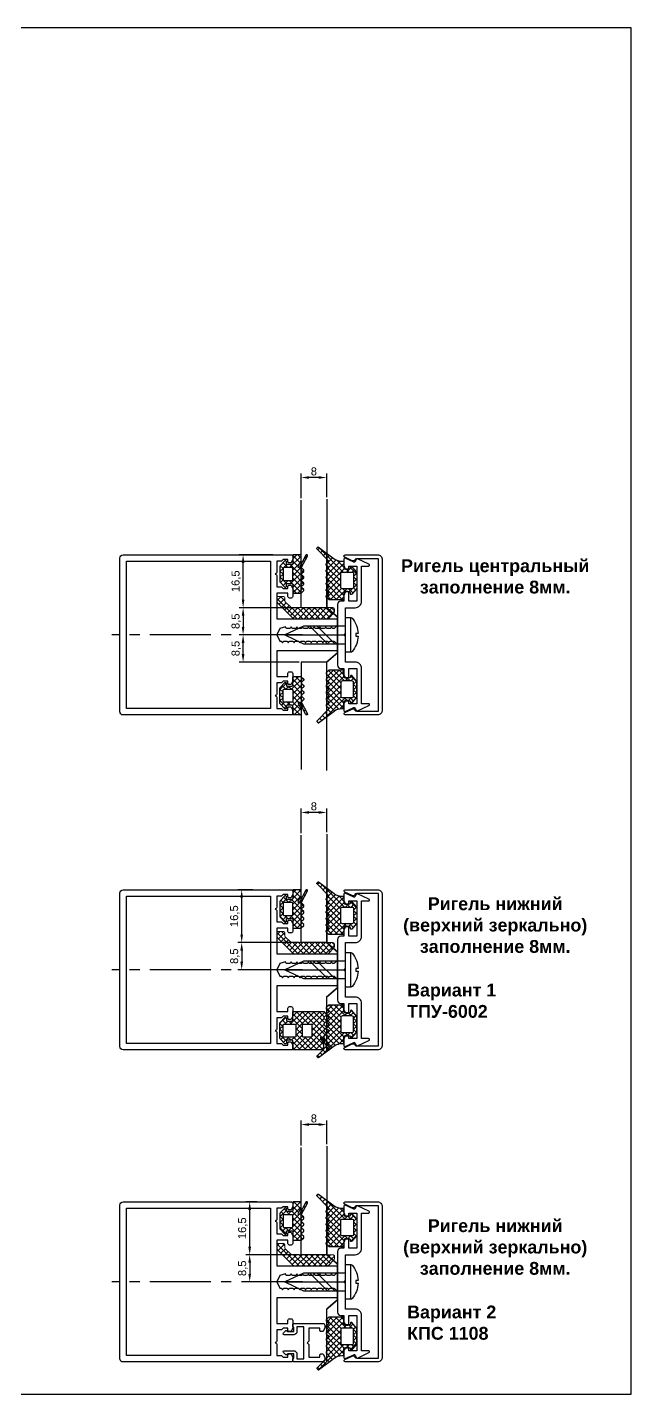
# Model space of a CAD drawing. Header units: millimetres. Extents: x 1744 to 18744, y -2272 to 2782.
# Drawn here: x 5571.8 to 5760.4, y 2066.4 to 2493.5 of the extents above; entities that cross this region are included whole.
import ezdxf

# ---------------------------------------------------------------- set-up
doc = ezdxf.new("R2010")
doc.units = ezdxf.units.MM
doc.linetypes.add('CENTER2', pattern=[28.575, 19.05, -3.175, 3.175, -3.175])
doc.linetypes.add('штриховая', pattern=[19.05, 12.7, -6.35])
doc.layers.add('Steklo 8mm', color=252, linetype='Continuous')
for name, color, linetype, lineweight in [('Текстовый', 7, 'Continuous', 9), ('Уплотнители', 1, 'Continuous', 20), ('Штриховка', 1, 'Continuous', 5)]:
    doc.layers.add(name, color=color, linetype=linetype, lineweight=lineweight)
doc.styles.get("Standard").update_dxf_attribs({"font": 'arial.ttf'})
doc.styles.add('Каталожный', font='isocpeur.ttf', dxfattribs={"height": 2.5})
doc.dimstyles.new('ISO-25', dxfattribs={"dimtxt": 2.5, "dimasz": 2.5, "dimexe": 1.25, "dimexo": 0.625, "dimtad": 1, "dimtxsty": 'Standard', "dimcen": 2.5, "dimadec": 0, "dimazin": 0, "dimtfac": 1, "dimtmove": 0, "dimatfit": 3, "dimfxl": 1, "dimarcsym": 0})

# ---------------------------------------------------------------- blocks, each defined once
blk = doc.blocks.new('КП45369')
at = {"color": 217, "true_color": 0x93278f}
blk.add_lwpolyline([(5, 19), (5, 0.5, -0.414214), (4.5, 0), (3.12, 0, -0.198912), (2.91, 0.09), (2.09, 0.91, -0.198912), (2, 1.12), (2, 1.46, -0.284079), (2.17, 1.73), (2.5, 1.9), (2.17, 2.07, -0.284079), (2, 2.34), (2, 3.26, -0.284079), (2.17, 3.53), (2.5, 3.7), (2.17, 3.87, -0.284079), (2, 4.14), (2, 5.06, -0.284079), (2.17, 5.33), (2.5, 5.5), (2.17, 5.67, -0.284079), (2, 5.94), (2, 6.86, -0.284079), (2.17, 7.13), (2.5, 7.3), (2.17, 7.47, -0.284079), (2, 7.74), (2, 8.66, -0.284079), (2.17, 8.93), (2.5, 9.1), (2.17, 9.27, -0.284079), (2, 9.54), (2, 10.46, -0.284079), (2.17, 10.73), (2.5, 10.9), (2.17, 11.07, -0.284079), (2, 11.34), (2, 12.26, -0.284079), (2.17, 12.53), (2.5, 12.7), (2.17, 12.87, -0.284079), (2, 13.14), (2, 14.06, -0.284079), (2.17, 14.33), (2.5, 14.5), (2.17, 14.67, -0.284079), (2, 14.94), (2, 15.86, -0.284079), (2.17, 16.13), (2.5, 16.3), (2, 18), (0, 19), (-2, 18), (-2, 17.64, -0.284079), (-2.17, 17.37), (-2.5, 17.2), (-2.17, 17.03, -0.284079), (-2, 16.76), (-2, 15.84, -0.284079), (-2.17, 15.57), (-2.5, 15.4), (-2.17, 15.23, -0.284079), (-2, 14.96), (-2, 14.04, -0.284079), (-2.17, 13.77), (-2.5, 13.6), (-2.17, 13.43, -0.284079), (-2, 13.16), (-2, 12.24, -0.284079), (-2.17, 11.97), (-2.5, 11.8), (-2.17, 11.63, -0.284079), (-2, 11.36), (-2, 10.44, -0.284079), (-2.17, 10.17), (-2.5, 10), (-2.17, 9.83, -0.284079), (-2, 9.56), (-2, 8.64, -0.284079), (-2.17, 8.37), (-2.5, 8.2), (-2.17, 8.03, -0.284079), (-2, 7.76), (-2, 6.84, -0.284079), (-2.17, 6.57), (-2.5, 6.4), (-2.17, 6.23, -0.284079), (-2, 5.96), (-2, 5.04, -0.284079), (-2.17, 4.77), (-2.5, 4.6), (-2.17, 4.43, -0.284079), (-2, 4.16), (-2, 3.24, -0.284079), (-2.17, 2.97), (-2.5, 2.8), (-2.17, 2.63, -0.284079), (-2, 2.36), (-2, 1.12, -0.198912), (-2.09, 0.91), (-2.91, 0.09, -0.198912), (-3.12, 0), (-4.5, 0, -0.414214), (-5, 0.5), (-5, 19), (-13, 19), (-13, 15.5), (-12, 15.5, -0.414214), (-11.5, 15), (-11.5, 14.5, -0.414214), (-12, 14), (-14.43, 14, -0.116434), (-14.56, 14.03), (-15.33, 14.42, -0.284079), (-15.5, 14.69), (-15.5, 15.2, -0.414214), (-15.2, 15.5), (-14.5, 15.5), (-14.5, 17), (-14.91, 17.41, -0.198912), (-15, 17.62), (-15, 19), (-18.56, 19, -0.284079), (-18.83, 19.17), (-19, 19.5), (-19.17, 19.17, -0.284079), (-19.44, 19), (-23, 19), (-23, 17.62, -0.198912), (-23.09, 17.41), (-23.5, 17), (-23.5, 15.5), (-22.8, 15.5, -0.414214), (-22.5, 15.2), (-22.5, 14.69, -0.284079), (-22.67, 14.42), (-23.44, 14.03, -0.116434), (-23.57, 14), (-24.5, 14, -0.414214), (-25, 14.5), (-25, 67, -0.414214), (-24, 68), (24, 68, -0.414214), (25, 67), (25, 14.5, -0.414214), (24.5, 14), (23.57, 14, -0.116434), (23.44, 14.03), (22.67, 14.42, -0.284079), (22.5, 14.69), (22.5, 15.2, -0.414214), (22.8, 15.5), (23.5, 15.5), (23.5, 17), (23.09, 17.41, -0.198912), (23, 17.62), (23, 19), (19.44, 19, -0.284079), (19.17, 19.17), (19, 19.5), (18.83, 19.17, -0.284079), (18.56, 19), (15, 19), (15, 17.62, -0.198912), (14.91, 17.41), (14.5, 17), (14.5, 15.5), (15.2, 15.5, -0.414214), (15.5, 15.2), (15.5, 14.69, -0.284079), (15.33, 14.42), (14.56, 14.03, -0.116434), (14.43, 14), (12, 14, -0.414214), (11.5, 14.5), (11.5, 15, -0.414214), (12, 15.5), (13, 15.5), (13, 19)], format="xyb", close=True, dxfattribs=at)
blk.add_lwpolyline([(-23, 21), (-23, 66), (23, 66), (23, 21)], close=True, dxfattribs=at)
blk = doc.blocks.new('*U227')
at = {"color": 0, "linetype": 'CENTER2', "transparency": 16777216}
blk.add_line((29.75, 0), (-29.75, 0), dxfattribs=at)
blk = doc.blocks.new('ТПУ-6001')
at = {"true_color": 0xafd9aa}
h = blk.add_hatch(dxfattribs=at)
h.set_pattern_fill('ANSI37', color=9, scale=10, angle=180, style=0)
h.set_pattern_definition([(225, (-3851.2058, 2316.4733), (0.88388348, -0.88388348), []), (315, (-3851.2058, 2316.4733), (0.88388348, 0.88388348), [])])
edge = h.paths.add_edge_path(flags=16)
edge.add_line((1.75, -1), (-1.75, -1))
edge.add_arc((-1.75, -1.25), 0.25, 90, 180)
edge.add_line((-2, -1.25), (-2, -3.75))
edge.add_arc((-1.75, -3.75), 0.25, 180, 270)
edge.add_line((-1.75, -4), (1.75, -4))
edge.add_arc((1.75, -3.75), 0.25, 270, 360)
edge.add_line((2, -3.75), (2, -1.25))
edge.add_arc((1.75, -1.25), 0.25, 0, 90)
edge = h.paths.add_edge_path()
edge.add_line((2.37, -5.66), (4.04, -6.57))
edge.add_arc((4.16, -6.35), 0.25, 241.5196, 270)
edge.add_line((4.16, -6.6), (5.75, -6.6))
edge.add_arc((5.75, -6.35), 0.25, 270, 360)
edge.add_line((6, -6.35), (6, -4.25))
edge.add_arc((5.75, -4.25), 0.25, 0, 90)
edge.add_line((5.75, -4), (3.25, -4))
edge.add_arc((3.25, -3.75), 0.25, 180, 270, ccw=False)
edge.add_line((3, -3.75), (3, -2.25))
edge.add_arc((3.25, -2.25), 0.25, 90, 180, ccw=False)
edge.add_line((3.25, -2), (3.9, -2))
edge.add_arc((3.9, -1.75), 0.25, 270, 405.0646)
edge.add_line((4.08, -1.57), (2.57, -0.07))
edge.add_arc((2.4, -0.25), 0.25, 45.0646, 90)
edge.add_line((2.4, 0), (-2.4, 0))
edge.add_arc((-2.4, -0.25), 0.25, 90, 134.9354)
edge.add_line((-2.57, -0.07), (-4.08, -1.57))
edge.add_arc((-3.9, -1.75), 0.25, 134.9354, 270)
edge.add_line((-3.9, -2), (-3.25, -2))
edge.add_arc((-3.25, -2.25), 0.25, 0, 90, ccw=False)
edge.add_line((-3, -2.25), (-3, -3.75))
edge.add_arc((-3.25, -3.75), 0.25, -90, 0, ccw=False)
edge.add_line((-3.25, -4), (-5.75, -4))
edge.add_arc((-5.75, -4.25), 0.25, 90, 180)
edge.add_line((-6, -4.25), (-6, -6.5))
edge.add_arc((-5.75, -6.5), 0.25, 180, 225)
edge.add_line((-5.93, -6.67), (-5.18, -7.42))
edge.add_arc((-5, -7.25), 0.25, 225, 315)
edge.add_line((-4.82, -7.42), (-4.18, -6.78))
edge.add_arc((-4, -6.95), 0.25, 45, 135, ccw=False)
edge.add_line((-3.82, -6.78), (-3.18, -7.42))
edge.add_arc((-3, -7.25), 0.25, 225, 315)
edge.add_line((-2.82, -7.42), (-2.18, -6.78))
edge.add_arc((-2, -6.95), 0.25, 45, 135, ccw=False)
edge.add_line((-1.82, -6.78), (-1.18, -7.42))
edge.add_arc((-1, -7.25), 0.25, 225, 315)
edge.add_line((-0.82, -7.42), (-0.18, -6.78))
edge.add_arc((0, -6.95), 0.25, 45, 135, ccw=False)
edge.add_line((0.18, -6.78), (0.82, -7.42))
edge.add_arc((1, -7.25), 0.25, 225, 315)
edge.add_line((1.18, -7.42), (1.87, -6.73))
edge.add_arc((2.04, -6.91), 0.25, 61.5196, 135, ccw=False)
edge.add_line((2.16, -6.69), (5.63, -8.57))
edge.add_arc((5.75, -8.35), 0.25, 241.5196, 421.5196)
edge.add_line((5.87, -8.13), (2.13, -6.1))
edge.add_arc((2.25, -5.88), 0.25, 61.5196, 241.5196, ccw=False)
at = {"color": 9, "true_color": 0xafd9aa}
for points in [[(2.37, -5.66), (4.04, -6.57, 0.124913), (4.16, -6.6), (5.75, -6.6, 0.414214), (6, -6.35), (6, -4.25, 0.414214), (5.75, -4), (3.25, -4, -0.414214), (3, -3.75), (3, -2.25, -0.414214), (3.25, -2), (3.9, -2, 0.668587), (4.08, -1.57), (2.57, -0.07, 0.198619), (2.4, 0), (-2.4, 0, 0.198619), (-2.57, -0.07), (-4.08, -1.57, 0.668587), (-3.9, -2), (-3.25, -2, -0.414214), (-3, -2.25), (-3, -3.75, -0.414214), (-3.25, -4), (-5.75, -4, 0.414214), (-6, -4.25), (-6, -6.5, 0.198912), (-5.93, -6.67), (-5.18, -7.42, 0.414214), (-4.82, -7.42), (-4.18, -6.78, -0.414214), (-3.82, -6.78), (-3.18, -7.42, 0.414214), (-2.82, -7.42), (-2.18, -6.78, -0.414214), (-1.82, -6.78), (-1.18, -7.42, 0.414214), (-0.82, -7.42), (-0.18, -6.78, -0.414214), (0.18, -6.78), (0.82, -7.42, 0.414214), (1.18, -7.42), (1.87, -6.73, -0.332076), (2.16, -6.69), (5.63, -8.57, 1), (5.87, -8.13), (2.13, -6.1, -1)], [(1.75, -1), (-1.75, -1, 0.414214), (-2, -1.25), (-2, -3.75, 0.414214), (-1.75, -4), (1.75, -4, 0.414214), (2, -3.75), (2, -1.25, 0.414214)]]:
    blk.add_lwpolyline(points, format="xyb", close=True, dxfattribs=at)
blk = doc.blocks.new('*D228')
at = {"color": 0, "lineweight": -2, "transparency": 16777216}
for p, q in [((5657.37, 2346.42), (5657.37, 2354.16)), ((5665.37, 2346.77), (5665.37, 2354.16)), ((5662.87, 2352.91), (5659.87, 2352.91))]:
    blk.add_line(p, q, dxfattribs=at)
at = {"color": 0, "transparency": 16777216}
for points in [[(5659.87, 2353.33), (5659.87, 2352.5), (5657.37, 2352.91)], [(5662.87, 2353.33), (5662.87, 2352.5), (5665.37, 2352.91)]]:
    blk.add_solid(points, dxfattribs=at)
at = {"layer": 'DEFPOINTS', "color": 0, "transparency": 16777216}
for p in [(5657.37, 2352.91), (5657.37, 2345.79), (5665.37, 2346.15)]:
    blk.add_point(p, dxfattribs=at)
at = {"color": 0, "transparency": 16777216, "insert": (5661.37, 2354.81), "char_height": 2.5, "attachment_point": 5}
blk.add_mtext('8', dxfattribs=at)
blk = doc.blocks.new('КПС 758')
blk.add_lwpolyline([(-23.77, 2.33, 0.414214), (-23.63, 1.93), (-22.87, 1.58, -0.414214), (-22.73, 1.18), (-23.97, -1.49, 0.548619), (-23.7, -1.92), (-21.57, -1.92, 0.116434), (-21.44, -1.89), (-20.67, -1.5, 0.284079), (-20.5, -1.23), (-20.5, -0.72, 0.414214), (-20.8, -0.42), (-21.5, -0.42), (-21.5, 2.08), (-10.5, 2.08), (-10.5, -0.42), (-13.2, -0.42, 0.414214), (-13.5, -0.72), (-13.5, -1.23, 0.284079), (-13.33, -1.5), (-12.56, -1.89, 0.116434), (-12.43, -1.92), (-10.5, -1.92), (-10.5, -2.92, 0.414214), (-9.5, -3.92), (9.5, -3.92, 0.414214), (10.5, -2.92), (10.5, -1.92), (12.43, -1.92, 0.116434), (12.56, -1.89), (13.33, -1.5, 0.284079), (13.5, -1.23), (13.5, -0.72, 0.414214), (13.2, -0.42), (10.5, -0.42), (10.5, 2.08), (21.5, 2.08), (21.5, -0.42), (20.8, -0.42, 0.414214), (20.5, -0.72), (20.5, -1.23, 0.284079), (20.67, -1.5), (21.44, -1.89, 0.116434), (21.57, -1.92), (23.7, -1.92, 0.548619), (23.97, -1.49), (22.73, 1.18, -0.414214), (22.87, 1.58), (23.63, 1.93, 0.414214), (23.77, 2.33), (22.1, 5.91, 0.291473), (21.83, 6.08), (21.8, 6.08, 0.414214), (21.5, 5.78), (21.5, 3.58), (10.5, 3.58, 0.414214), (8.5, 1.58), (8.5, -1.42), (0.62, -1.42, 0.198912), (0.41, -1.51), (0, -1.92), (-0.41, -1.51, 0.198912), (-0.62, -1.42), (-8.5, -1.42), (-8.5, 1.58, 0.414214), (-10.5, 3.58), (-21.5, 3.58), (-21.5, 5.78, 0.414214), (-21.8, 6.08), (-21.83, 6.08, 0.291473), (-22.1, 5.91)], format="xyb", close=True)
blk = doc.blocks.new('ВС 5.5х19 А2 DIN7981')
for p, q in [((0, 7.12), (0, -11.88)), ((-5.4, -13.56), (5.4, -13.56))]:
    blk.add_line(p, q)
for points in [[(2.75, -11.88), (2.75, 1.23), (0, 7.12), (-2.75, 1.23), (-2.75, -11.88)], [(-2.75, -8.55), (2.75, -3.05), (2.75, -0.75), (-2.75, -6.25)]]:
    blk.add_lwpolyline(points, close=True)
blk.add_lwpolyline([(-0.39, -15.82, -0.161849), (-5.22, -13.95, -0.223888), (-5.4, -13.56), (-5.4, -11.88), (5.4, -11.88), (5.4, -13.56, -0.223888), (5.22, -13.95, -0.161849), (0.39, -15.82), (0.39, -15.12), (-0.39, -15.12)], format="xyb", close=True)
blk = doc.blocks.new('ТПУ-007ММ')
at = {"true_color": 0xafd9aa}
h = blk.add_hatch(dxfattribs=at)
h.set_pattern_fill('ANSI37', color=9, scale=10, angle=180, style=0)
h.set_pattern_definition([(225, (-3851.0623, 2334.4012), (0.88388348, -0.88388348), []), (315, (-3851.0623, 2334.4012), (0.88388348, 0.88388348), [])])
edge = h.paths.add_edge_path(flags=16)
edge.add_line((2.1, -1), (-2.1, -1))
edge.add_arc((-2.1, -1.5), 0.5, 90, 180)
edge.add_line((-2.6, -1.5), (-2.6, -4.5))
edge.add_arc((-2.1, -4.5), 0.5, 180, 270)
edge.add_line((-2.1, -5), (2.1, -5))
edge.add_arc((2.1, -4.5), 0.5, 270, 360)
edge.add_line((2.6, -4.5), (2.6, -1.5))
edge.add_arc((2.1, -1.5), 0.5, 0, 90)
edge = h.paths.add_edge_path()
edge.add_arc((-3.85, -2.25), 0.25, 0, 90, ccw=False)
edge.add_line((-3.6, -2.25), (-3.6, -3.75))
edge.add_arc((-3.85, -3.75), 0.25, -90, 0, ccw=False)
edge.add_line((-3.85, -4), (-5.75, -4))
edge.add_arc((-5.75, -4.25), 0.25, 90, 180)
edge.add_line((-6, -4.25), (-6, -8.62))
edge.add_arc((-5.8, -8.62), 0.2, 180, 225)
edge.add_line((-5.94, -8.76), (-5.18, -9.53))
edge.add_arc((-5, -9.35), 0.25, 225, 315)
edge.add_line((-4.82, -9.53), (-4.18, -8.88))
edge.add_arc((-4, -9.06), 0.25, 45, 135, ccw=False)
edge.add_line((-3.82, -8.88), (-3.18, -9.53))
edge.add_arc((-3, -9.35), 0.25, 225, 315)
edge.add_line((-2.82, -9.53), (-2.18, -8.88))
edge.add_arc((-2, -9.06), 0.25, 45, 135, ccw=False)
edge.add_line((-1.82, -8.88), (-1.18, -9.53))
edge.add_arc((-1, -9.35), 0.25, 225, 315)
edge.add_line((-0.82, -9.53), (-0.18, -8.88))
edge.add_arc((0, -9.06), 0.25, 45, 135, ccw=False)
edge.add_line((0.18, -8.88), (0.82, -9.53))
edge.add_arc((1, -9.35), 0.25, 225, 315)
edge.add_line((1.18, -9.53), (1.82, -8.88))
edge.add_arc((2, -9.06), 0.25, 45, 135, ccw=False)
edge.add_line((2.18, -8.88), (2.82, -9.53))
edge.add_arc((3, -9.35), 0.25, 225, 315)
edge.add_line((3.18, -9.53), (3.82, -8.88))
edge.add_arc((4, -9.06), 0.25, 45, 135, ccw=False)
edge.add_line((4.18, -8.88), (4.82, -9.53))
edge.add_arc((5, -9.35), 0.25, 225, 315)
edge.add_line((5.18, -9.53), (5.82, -8.88))
edge.add_arc((6, -9.06), 0.25, 45, 135, ccw=False)
edge.add_line((6.18, -8.88), (9.82, -12.42))
edge.add_arc((10, -12.25), 0.25, 225, 315)
edge.add_line((10.18, -12.42), (10.39, -12.21))
edge.add_arc((10.21, -12.04), 0.25, 315, 380.2249)
edge.add_line((10.44, -11.95), (6.8, -7.06))
edge.add_arc((10, -4.67), 4, 180, 216.7605, ccw=False)
edge.add_line((6, -4.67), (6, -4.3))
edge.add_arc((5.7, -4.3), 0.3, 360, 450)
edge.add_line((5.7, -4), (3.85, -4))
edge.add_arc((3.85, -3.75), 0.25, 180, 270, ccw=False)
edge.add_line((3.6, -3.75), (3.6, -2.25))
edge.add_arc((3.85, -2.25), 0.25, 90, 180, ccw=False)
edge.add_line((3.85, -2), (4.1, -2))
edge.add_arc((4.1, -1.75), 0.25, 270, 405.0646)
edge.add_line((4.28, -1.57), (2.57, -0.07))
edge.add_arc((2.4, -0.25), 0.25, 45.0646, 90)
edge.add_line((2.4, 0), (-2.4, 0))
edge.add_arc((-2.4, -0.25), 0.25, 90, 134.9354)
edge.add_line((-2.57, -0.07), (-4.28, -1.57))
edge.add_arc((-4.1, -1.75), 0.25, 134.9354, 270)
edge.add_line((-4.1, -2), (-3.85, -2))
at = {"color": 9, "true_color": 0xafd9aa}
for points in [[(-3.85, -2, -0.414214), (-3.6, -2.25), (-3.6, -3.75, -0.414214), (-3.85, -4), (-5.75, -4, 0.414214), (-6, -4.25), (-6, -8.62, 0.198912), (-5.94, -8.76), (-5.18, -9.53, 0.414214), (-4.82, -9.53), (-4.18, -8.88, -0.414214), (-3.82, -8.88), (-3.18, -9.53, 0.414214), (-2.82, -9.53), (-2.18, -8.88, -0.414214), (-1.82, -8.88), (-1.18, -9.53, 0.414214), (-0.82, -9.53), (-0.18, -8.88, -0.414214), (0.18, -8.88), (0.82, -9.53, 0.414214), (1.18, -9.53), (1.82, -8.88, -0.414214), (2.18, -8.88), (2.82, -9.53, 0.414214), (3.18, -9.53), (3.82, -8.88, -0.414214), (4.18, -8.88), (4.82, -9.53, 0.414214), (5.18, -9.53), (5.82, -8.88, -0.414214), (6.18, -8.88), (9.82, -12.42, 0.414214), (10.18, -12.42), (10.39, -12.21, 0.292538), (10.44, -11.95), (6.8, -7.06, -0.161788), (6, -4.67), (6, -4.3, 0.414214), (5.7, -4), (3.85, -4, -0.414214), (3.6, -3.75), (3.6, -2.25, -0.414214), (3.85, -2), (4.1, -2, 0.668587), (4.28, -1.57), (2.57, -0.07, 0.198619), (2.4, 0), (-2.4, 0, 0.198619), (-2.57, -0.07), (-4.28, -1.57, 0.668587), (-4.1, -2)], [(2.1, -1), (-2.1, -1, 0.414214), (-2.6, -1.5), (-2.6, -4.5, 0.414214), (-2.1, -5), (2.1, -5, 0.414214), (2.6, -4.5), (2.6, -1.5, 0.414214)]]:
    blk.add_lwpolyline(points, format="xyb", close=True, dxfattribs=at)
blk = doc.blocks.new('КП45309')
at = {"color": 0}
blk.add_lwpolyline([(-23.5, 2.52), (23.5, 2.52, -0.414214), (25, 1.02), (25, -9.08, -0.802585), (24.24, -9.24), (23.17, -6.95, -0.401559), (23.48, -6.03, 0.279739), (23.8, -5.5), (23.8, 1.32), (-23.8, 1.32), (-23.8, -5.5, 0.279739), (-23.48, -6.03, -0.401559), (-23.17, -6.95), (-24.24, -9.24, -0.802585), (-25, -9.08), (-25, 1.02, -0.414214)], format="xyb", close=True, dxfattribs=at)
blk = doc.blocks.new('*U229')
at = {"color": 0, "linetype": 'CENTER2', "transparency": 16777216}
blk.add_line((29.75, 0), (-29.75, 0), dxfattribs=at)
blk = doc.blocks.new('*D230')
at = {"color": 0, "lineweight": -2, "transparency": 16777216}
for p, q in [((5657.37, 2241.8), (5657.37, 2249.54)), ((5662.87, 2248.29), (5659.87, 2248.29)), ((5665.37, 2242.15), (5665.37, 2249.54))]:
    blk.add_line(p, q, dxfattribs=at)
at = {"color": 0, "transparency": 16777216}
for points in [[(5659.87, 2248.71), (5659.87, 2247.88), (5657.37, 2248.29)], [(5662.87, 2248.71), (5662.87, 2247.88), (5665.37, 2248.29)]]:
    blk.add_solid(points, dxfattribs=at)
at = {"layer": 'DEFPOINTS', "color": 0, "transparency": 16777216}
for p in [(5657.37, 2248.29), (5657.37, 2241.17), (5665.37, 2241.53)]:
    blk.add_point(p, dxfattribs=at)
at = {"color": 0, "transparency": 16777216, "insert": (5661.37, 2250.19), "char_height": 2.5, "attachment_point": 5}
blk.add_mtext('8', dxfattribs=at)
blk = doc.blocks.new('ТПУ-6002')
at = {"true_color": 0xafd9aa}
h = blk.add_hatch(dxfattribs=at)
h.set_pattern_fill('ANSI37', color=9, scale=10, angle=180, style=0)
h.set_pattern_definition([(225, (359.6389, 110.4286), (0.8838835, -0.8838835), []), (315, (359.6389, 110.4286), (0.8838835, 0.8838835), [])])
edge = h.paths.add_edge_path(flags=16)
edge.add_line((1.75, -1), (-1.75, -1))
edge.add_arc((-1.75, -1.25), 0.25, 90, 180)
edge.add_line((-2, -1.25), (-2, -4.75))
edge.add_arc((-1.75, -4.75), 0.25, 180, 270)
edge.add_line((-1.75, -5), (1.75, -5))
edge.add_arc((1.75, -4.75), 0.25, 270, 360)
edge.add_line((2, -4.75), (2, -1.25))
edge.add_arc((1.75, -1.25), 0.25, 0, 90)
edge = h.paths.add_edge_path()
edge.add_line((2.37, -12.66), (4.04, -13.57))
edge.add_arc((4.16, -13.35), 0.25, 241.5196, 270)
edge.add_line((4.16, -13.6), (5.75, -13.6))
edge.add_arc((5.75, -13.35), 0.25, 270, 360)
edge.add_line((6, -13.35), (6, -4.25))
edge.add_arc((5.75, -4.25), 0.25, 0, 90)
edge.add_line((5.75, -4), (3.25, -4))
edge.add_arc((3.25, -3.75), 0.25, 180, 270, ccw=False)
edge.add_line((3, -3.75), (3, -2.25))
edge.add_arc((3.25, -2.25), 0.25, 90, 180, ccw=False)
edge.add_line((3.25, -2), (3.9, -2))
edge.add_arc((3.9, -1.75), 0.25, 270, 405.0646)
edge.add_line((4.08, -1.57), (2.57, -0.07))
edge.add_arc((2.4, -0.25), 0.25, 45.0646, 90)
edge.add_line((2.4, 0), (-2.4, 0))
edge.add_arc((-2.4, -0.25), 0.25, 90, 134.9354)
edge.add_line((-2.57, -0.07), (-4.08, -1.57))
edge.add_arc((-3.9, -1.75), 0.25, 134.9354, 270)
edge.add_line((-3.9, -2), (-3.25, -2))
edge.add_arc((-3.25, -2.25), 0.25, 0, 90, ccw=False)
edge.add_line((-3, -2.25), (-3, -3.75))
edge.add_arc((-3.25, -3.75), 0.25, -90, 0, ccw=False)
edge.add_line((-3.25, -4), (-5.75, -4))
edge.add_arc((-5.75, -4.25), 0.25, 90, 180)
edge.add_line((-6, -4.25), (-6, -13.5))
edge.add_arc((-5.75, -13.5), 0.25, 180, 225)
edge.add_line((-5.93, -13.67), (-5.18, -14.42))
edge.add_arc((-5, -14.25), 0.25, 225, 315)
edge.add_line((-4.82, -14.42), (-4.18, -13.78))
edge.add_arc((-4, -13.95), 0.25, 45, 135, ccw=False)
edge.add_line((-3.82, -13.78), (-3.18, -14.42))
edge.add_arc((-3, -14.25), 0.25, 225, 315)
edge.add_line((-2.82, -14.42), (-2.18, -13.78))
edge.add_arc((-2, -13.95), 0.25, 45, 135, ccw=False)
edge.add_line((-1.82, -13.78), (-1.18, -14.42))
edge.add_arc((-1, -14.25), 0.25, 225, 315)
edge.add_line((-0.82, -14.42), (-0.18, -13.78))
edge.add_arc((0, -13.95), 0.25, 45, 135, ccw=False)
edge.add_line((0.18, -13.78), (0.82, -14.42))
edge.add_arc((1, -14.25), 0.25, 225, 315)
edge.add_line((1.18, -14.42), (1.87, -13.73))
edge.add_arc((2.04, -13.91), 0.25, 61.5196, 135, ccw=False)
edge.add_line((2.16, -13.69), (5.63, -15.57))
edge.add_arc((5.75, -15.35), 0.25, 241.5196, 421.5196)
edge.add_line((5.87, -15.13), (2.13, -13.1))
edge.add_arc((2.25, -12.88), 0.25, 61.5196, 241.5196, ccw=False)
edge = h.paths.add_edge_path(flags=16)
edge.add_line((1.75, -7), (-1.75, -7))
edge.add_arc((-1.75, -7.25), 0.25, 90, 180)
edge.add_line((-2, -7.25), (-2, -9.75))
edge.add_arc((-1.75, -9.75), 0.25, 180, 270)
edge.add_line((-1.75, -10), (1.75, -10))
edge.add_arc((1.75, -9.75), 0.25, 270, 360)
edge.add_line((2, -9.75), (2, -7.25))
edge.add_arc((1.75, -7.25), 0.25, 0, 90)
at = {"color": 9, "true_color": 0xafd9aa}
for points in [[(2.37, -12.66), (4.04, -13.57, 0.124913), (4.16, -13.6), (5.75, -13.6, 0.414214), (6, -13.35), (6, -4.25, 0.414214), (5.75, -4), (3.25, -4, -0.414214), (3, -3.75), (3, -2.25, -0.414214), (3.25, -2), (3.9, -2, 0.668587), (4.08, -1.57), (2.57, -0.07, 0.198619), (2.4, 0), (-2.4, 0, 0.198619), (-2.57, -0.07), (-4.08, -1.57, 0.668587), (-3.9, -2), (-3.25, -2, -0.414214), (-3, -2.25), (-3, -3.75, -0.414214), (-3.25, -4), (-5.75, -4, 0.414214), (-6, -4.25), (-6, -13.5, 0.198912), (-5.93, -13.67), (-5.18, -14.42, 0.414214), (-4.82, -14.42), (-4.18, -13.78, -0.414214), (-3.82, -13.78), (-3.18, -14.42, 0.414214), (-2.82, -14.42), (-2.18, -13.78, -0.414214), (-1.82, -13.78), (-1.18, -14.42, 0.414214), (-0.82, -14.42), (-0.18, -13.78, -0.414214), (0.18, -13.78), (0.82, -14.42, 0.414214), (1.18, -14.42), (1.87, -13.73, -0.332076), (2.16, -13.69), (5.63, -15.57, 1), (5.87, -15.13), (2.13, -13.1, -1)], [(1.75, -1), (-1.75, -1, 0.414214), (-2, -1.25), (-2, -4.75, 0.414214), (-1.75, -5), (1.75, -5, 0.414214), (2, -4.75), (2, -1.25, 0.414214)], [(1.75, -7), (-1.75, -7, 0.414214), (-2, -7.25), (-2, -9.75, 0.414214), (-1.75, -10), (1.75, -10, 0.414214), (2, -9.75), (2, -7.25, 0.414214)]]:
    blk.add_lwpolyline(points, format="xyb", close=True, dxfattribs=at)
blk = doc.blocks.new('ТПУ-011')
at = {"layer": 'Штриховка', "lineweight": 5}
h = blk.add_hatch(dxfattribs=at)
h.set_pattern_fill('ANSI37', color=256, scale=10, angle=180, style=0)
h.set_pattern_definition([(225, (-4751.2556, 2335.0921), (0.88388348, -0.88388348), []), (315, (-4751.2556, 2335.0921), (0.88388348, 0.88388348), [])])
edge = h.paths.add_edge_path()
edge.add_arc((7.03, 4.11), 0.5, 90, 180, ccw=False)
edge.add_line((7.03, 4.61), (8.53, 4.61))
edge.add_arc((8.53, 4.11), 0.5, 0, 90, ccw=False)
edge.add_line((9.03, 4.11), (9.03, 3.19))
edge.add_arc((8.03, 3.19), 1, -45, 0, ccw=False)
edge.add_line((8.73, 2.49), (4.15, -2.1))
edge.add_arc((3.44, -1.39), 1, 270, 315, ccw=False)
edge.add_line((3.44, -2.39), (-6.76, -2.39))
edge.add_arc((-6.76, -1.89), 0.5, 225, 270, ccw=False)
edge.add_line((-7.12, -2.25), (-8.82, -0.54))
edge.add_arc((-8.47, -0.18), 0.5, 180, 225, ccw=False)
edge.add_line((-8.97, -0.18), (-8.97, 0.61))
edge.add_arc((-8.47, 0.61), 0.5, 90, 180, ccw=False)
edge.add_line((-8.47, 1.11), (4.32, 1.11))
edge.add_arc((4.32, 1.61), 0.5, 270, 315)
edge.add_line((4.67, 1.25), (6.38, 2.96))
edge.add_arc((6.03, 3.32), 0.5, 315, 360)
edge.add_line((6.53, 3.32), (6.53, 4.11))
at = {"layer": 'Уплотнители'}
blk.add_lwpolyline([(6.53, 4.11, -0.414214), (7.03, 4.61), (8.53, 4.61, -0.414214), (9.03, 4.11), (9.03, 3.19, -0.198912), (8.73, 2.49), (4.15, -2.1, -0.198912), (3.44, -2.39), (-6.76, -2.39, -0.198912), (-7.12, -2.25), (-8.82, -0.54, -0.198912), (-8.97, -0.18), (-8.97, 0.61, -0.414214), (-8.47, 1.11), (4.32, 1.11, 0.198912), (4.67, 1.25), (6.38, 2.96, 0.198912), (6.53, 3.32)], format="xyb", close=True, dxfattribs=at)
blk = doc.blocks.new('*U231')
at = {"color": 0, "linetype": 'CENTER2', "transparency": 16777216}
blk.add_line((29.75, 0), (-29.75, 0), dxfattribs=at)
blk = doc.blocks.new('*D232')
at = {"color": 0, "lineweight": -2, "transparency": 16777216}
for p, q in [((5657.37, 2144.3), (5657.37, 2152.05)), ((5662.87, 2150.8), (5659.87, 2150.8)), ((5665.37, 2144.66), (5665.37, 2152.05))]:
    blk.add_line(p, q, dxfattribs=at)
at = {"color": 0, "transparency": 16777216}
for points in [[(5659.87, 2151.22), (5659.87, 2150.38), (5657.37, 2150.8)], [(5662.87, 2151.22), (5662.87, 2150.38), (5665.37, 2150.8)]]:
    blk.add_solid(points, dxfattribs=at)
at = {"layer": 'DEFPOINTS', "color": 0, "transparency": 16777216}
for p in [(5657.37, 2150.8), (5657.37, 2143.68), (5665.37, 2144.03)]:
    blk.add_point(p, dxfattribs=at)
at = {"color": 0, "transparency": 16777216, "insert": (5661.37, 2152.7), "char_height": 2.5, "attachment_point": 5}
blk.add_mtext('8', dxfattribs=at)
blk = doc.blocks.new('КПС 1108')
blk.add_lwpolyline([(5.7, -3.5), (5.1, -3.5, -0.414214), (4.8, -3.2), (3.5, -3.2), (3.5, -4.99, 0.198912), (3.59, -5.2), (3.71, -5.33, -0.414214), (3.71, -5.75), (3.06, -6.4, -0.668179), (2.5, -6.17), (2.5, -3.2, -0.414214), (3.5, -2.2), (5, -2.2), (5, 0), (-5, 0), (-5, -2.2), (-3.5, -2.2, -0.414214), (-2.5, -3.2), (-2.5, -6.17, -0.668179), (-3.06, -6.4), (-3.71, -5.75, -0.414214), (-3.71, -5.33), (-3.59, -5.2, 0.198912), (-3.5, -4.99), (-3.5, -3.2), (-4.8, -3.2, -0.414214), (-5.1, -3.5), (-5.7, -3.5, -0.414214), (-6, -3.2), (-6, 6, -0.414214), (-5.5, 6.5), (-4.57, 6.5, -0.116434), (-4.44, 6.47), (-3.67, 6.08, -0.284079), (-3.5, 5.81), (-3.5, 5.3, -0.414214), (-3.8, 5), (-4.5, 5), (-4.5, 1.5), (-0.62, 1.5, -0.198912), (-0.41, 1.41), (0, 1), (0.41, 1.41, -0.198912), (0.62, 1.5), (4.5, 1.5), (4.5, 5), (3.8, 5, -0.414214), (3.5, 5.3), (3.5, 5.81, -0.284079), (3.67, 6.08), (4.44, 6.47, -0.116434), (4.57, 6.5), (5.5, 6.5, -0.414214), (6, 6), (6, -3.2, -0.414214)], format="xyb", close=True)
blk = doc.blocks.new('*D234')
at = {"color": 0, "lineweight": -2, "transparency": 16777216}
for p, q in [((5656.74, 2312.26), (5638, 2312.26)), ((5639.25, 2309.76), (5639.25, 2306.26)), ((5647.14, 2303.76), (5638, 2303.76))]:
    blk.add_line(p, q, dxfattribs=at)
at = {"color": 0, "transparency": 16777216}
for points in [[(5638.83, 2309.76), (5639.66, 2309.76), (5639.25, 2312.26)], [(5638.83, 2306.26), (5639.66, 2306.26), (5639.25, 2303.76)]]:
    blk.add_solid(points, dxfattribs=at)
at = {"layer": 'DEFPOINTS', "color": 0, "transparency": 16777216}
for p in [(5657.37, 2312.26), (5639.25, 2303.76), (5647.77, 2303.76)]:
    blk.add_point(p, dxfattribs=at)
at = {"color": 0, "transparency": 16777216, "insert": (5637.12, 2308.01), "char_height": 2.5, "attachment_point": 5, "rotation": 90}
blk.add_mtext('8,5', dxfattribs=at)
blk = doc.blocks.new('*D235')
at = {"color": 0, "lineweight": -2, "transparency": 16777216}
for p, q in [((5647.14, 2303.76), (5638, 2303.76)), ((5639.25, 2297.76), (5639.25, 2301.26)), ((5656.74, 2295.26), (5638, 2295.26))]:
    blk.add_line(p, q, dxfattribs=at)
at = {"color": 0, "transparency": 16777216}
for points in [[(5638.83, 2301.26), (5639.66, 2301.26), (5639.25, 2303.76)], [(5638.83, 2297.76), (5639.66, 2297.76), (5639.25, 2295.26)]]:
    blk.add_solid(points, dxfattribs=at)
at = {"layer": 'DEFPOINTS', "color": 0, "transparency": 16777216}
for p in [(5639.25, 2303.76), (5647.77, 2303.76), (5657.37, 2295.26)]:
    blk.add_point(p, dxfattribs=at)
at = {"color": 0, "transparency": 16777216, "insert": (5637.12, 2299.51), "char_height": 2.5, "attachment_point": 5, "rotation": 90}
blk.add_mtext('8,5', dxfattribs=at)
blk = doc.blocks.new('*D236')
at = {"color": 0, "lineweight": -2, "transparency": 16777216}
for p, q in [((5648.57, 2328.76), (5638, 2328.76)), ((5639.25, 2314.76), (5639.25, 2326.26)), ((5656.74, 2312.26), (5638, 2312.26))]:
    blk.add_line(p, q, dxfattribs=at)
at = {"color": 0, "transparency": 16777216}
for points in [[(5638.83, 2326.26), (5639.66, 2326.26), (5639.25, 2328.76)], [(5638.83, 2314.76), (5639.66, 2314.76), (5639.25, 2312.26)]]:
    blk.add_solid(points, dxfattribs=at)
at = {"layer": 'DEFPOINTS', "color": 0, "transparency": 16777216}
for p in [(5639.25, 2328.76), (5649.19, 2328.76), (5657.37, 2312.26)]:
    blk.add_point(p, dxfattribs=at)
at = {"color": 0, "transparency": 16777216, "insert": (5637.12, 2320.51), "char_height": 2.5, "attachment_point": 5, "rotation": 90}
blk.add_mtext('16,5', dxfattribs=at)
blk = doc.blocks.new('*D237')
at = {"color": 0, "lineweight": -2, "transparency": 16777216}
for p, q in [((5656.74, 2207.64), (5637.56, 2207.64)), ((5638.81, 2205.14), (5638.81, 2201.64)), ((5647.14, 2199.14), (5637.56, 2199.14))]:
    blk.add_line(p, q, dxfattribs=at)
at = {"color": 0, "transparency": 16777216}
for points in [[(5638.39, 2205.14), (5639.23, 2205.14), (5638.81, 2207.64)], [(5638.39, 2201.64), (5639.23, 2201.64), (5638.81, 2199.14)]]:
    blk.add_solid(points, dxfattribs=at)
at = {"layer": 'DEFPOINTS', "color": 0, "transparency": 16777216}
for p in [(5657.37, 2207.64), (5638.81, 2199.14), (5647.77, 2199.14)]:
    blk.add_point(p, dxfattribs=at)
at = {"color": 0, "transparency": 16777216, "insert": (5636.68, 2203.39), "char_height": 2.5, "attachment_point": 5, "rotation": 90}
blk.add_mtext('8,5', dxfattribs=at)
blk = doc.blocks.new('*D238')
at = {"color": 0, "lineweight": -2, "transparency": 16777216}
for p, q in [((5642.33, 2224.14), (5637.56, 2224.14)), ((5638.81, 2210.14), (5638.81, 2221.64)), ((5656.74, 2207.64), (5637.56, 2207.64))]:
    blk.add_line(p, q, dxfattribs=at)
at = {"color": 0, "transparency": 16777216}
for points in [[(5638.39, 2221.64), (5639.23, 2221.64), (5638.81, 2224.14)], [(5638.39, 2210.14), (5639.23, 2210.14), (5638.81, 2207.64)]]:
    blk.add_solid(points, dxfattribs=at)
at = {"layer": 'DEFPOINTS', "color": 0, "transparency": 16777216}
for p in [(5638.81, 2224.14), (5642.96, 2224.14), (5657.37, 2207.64)]:
    blk.add_point(p, dxfattribs=at)
at = {"color": 0, "transparency": 16777216, "insert": (5636.68, 2215.89), "char_height": 2.5, "attachment_point": 5, "rotation": 90}
blk.add_mtext('16,5', dxfattribs=at)
blk = doc.blocks.new('*D239')
at = {"color": 0, "lineweight": -2, "transparency": 16777216}
for p, q in [((5656.74, 2110.15), (5640.06, 2110.15)), ((5641.31, 2107.65), (5641.31, 2104.15)), ((5647.14, 2101.65), (5640.06, 2101.65))]:
    blk.add_line(p, q, dxfattribs=at)
at = {"color": 0, "transparency": 16777216}
for points in [[(5640.89, 2107.65), (5641.73, 2107.65), (5641.31, 2110.15)], [(5640.89, 2104.15), (5641.73, 2104.15), (5641.31, 2101.65)]]:
    blk.add_solid(points, dxfattribs=at)
at = {"layer": 'DEFPOINTS', "color": 0, "transparency": 16777216}
for p in [(5657.37, 2110.15), (5641.31, 2101.65), (5647.77, 2101.65)]:
    blk.add_point(p, dxfattribs=at)
at = {"color": 0, "transparency": 16777216, "insert": (5639.18, 2105.9), "char_height": 2.5, "attachment_point": 5, "rotation": 90}
blk.add_mtext('8,5', dxfattribs=at)
blk = doc.blocks.new('*D240')
at = {"color": 0, "lineweight": -2, "transparency": 16777216}
for p, q in [((5643.53, 2126.65), (5640.06, 2126.65)), ((5641.31, 2112.65), (5641.31, 2124.15)), ((5656.74, 2110.15), (5640.06, 2110.15))]:
    blk.add_line(p, q, dxfattribs=at)
at = {"color": 0, "transparency": 16777216}
for points in [[(5640.89, 2124.15), (5641.73, 2124.15), (5641.31, 2126.65)], [(5640.89, 2112.65), (5641.73, 2112.65), (5641.31, 2110.15)]]:
    blk.add_solid(points, dxfattribs=at)
at = {"layer": 'DEFPOINTS', "color": 0, "transparency": 16777216}
for p in [(5641.31, 2126.65), (5644.15, 2126.65), (5657.37, 2110.15)]:
    blk.add_point(p, dxfattribs=at)
at = {"color": 0, "transparency": 16777216, "insert": (5639.18, 2118.4), "char_height": 2.5, "attachment_point": 5, "rotation": 90}
blk.add_mtext('16,5', dxfattribs=at)

msp = doc.modelspace()

# ---------------------------------------------------------------- linework, layer by layer
at = {"linetype": 'штриховая', "ltscale": 0.25, "const_width": 0.5}
for points in [[(5665.369, 2278.759), (5665.369, 2295.259), (5668.769, 2298.176), (5668.769, 2309.342), (5665.369, 2312.259), (5665.369, 2328.759)], [(5665.369, 2174.138), (5665.369, 2190.638), (5668.769, 2193.555), (5668.769, 2204.721), (5665.369, 2207.638), (5665.369, 2224.138)], [(5665.369, 2076.646), (5665.369, 2093.146), (5668.769, 2096.063), (5668.769, 2107.229), (5665.369, 2110.146), (5665.369, 2126.646)]]:
    msp.add_lwpolyline(points, dxfattribs=at)
at = {"layer": 'Steklo 8mm'}
msp.add_lwpolyline([(5316.581, 2493.537), (5760.375, 2493.537), (5760.375, 2066.428), (5316.581, 2066.428)], close=True, dxfattribs=at)
at = {"layer": 'Steklo 8mm', "color": 11, "true_color": 0xf27172}
for points in [[(5665.369, 2346.146), (5665.369, 2312.259), (5657.369, 2312.259), (5657.369, 2345.791)], [(5665.369, 2261.372), (5665.369, 2295.259), (5657.369, 2295.259), (5657.369, 2261.727)], [(5665.369, 2241.526), (5665.369, 2207.638), (5657.369, 2207.638), (5657.369, 2241.17)], [(5665.369, 2144.033), (5665.369, 2110.146), (5657.369, 2110.146), (5657.369, 2143.678)]]:
    msp.add_lwpolyline(points, dxfattribs=at)

# ---------------------------------------------------------------- block references
for name, p, rotation in [('КП45369', (5668.769, 2303.759), 90), ('ТПУ-6001', (5650.769, 2322.759), 90), ('КПС 758', (5672.686, 2303.759), 270), ('КП45309', (5680.244, 2303.759), 270), ('ВС 5.5х19 А2 DIN7981', (5659.394, 2303.759), 90), ('ТПУ-007ММ', (5674.769, 2286.759), 270), ('КП45369', (5668.769, 2199.138), 90), ('ТПУ-6001', (5650.769, 2218.138), 90), ('КПС 758', (5672.686, 2199.138), 270), ('КП45309', (5680.244, 2199.138), 270), ('ВС 5.5х19 А2 DIN7981', (5659.394, 2199.138), 90), ('ТПУ-007ММ', (5674.769, 2182.138), 270), ('КП45369', (5668.769, 2101.646), 90), ('ТПУ-6001', (5650.769, 2120.646), 90), ('КПС 758', (5672.686, 2101.646), 270), ('КП45309', (5680.244, 2101.646), 270), ('ВС 5.5х19 А2 DIN7981', (5659.394, 2101.646), 90), ('КПС 1108', (5658.269, 2082.646), 270), ('ТПУ-007ММ', (5674.769, 2084.646), 270)]:
    msp.add_blockref(name, p, dxfattribs=dict(rotation=rotation))
at = {"xscale": -1}
for name, p, rotation in [('ТПУ-007ММ', (5674.769, 2320.759), 270), ('ТПУ-6001', (5650.769, 2284.759), 90), ('ТПУ-007ММ', (5674.769, 2216.138), 270), ('ТПУ-6002', (5650.769, 2180.138), 90), ('ТПУ-007ММ', (5674.769, 2118.646), 270)]:
    msp.add_blockref(name, p, dxfattribs=dict(at, rotation=rotation))
for p in [(5658.827, 2311.151), (5658.827, 2206.53), (5658.827, 2109.037)]:
    msp.add_blockref('ТПУ-011', p, dxfattribs=at)
at = {"linetype": 'CENTER2'}
for name, p in [('*U227', (5628.019, 2303.759)), ('*U229', (5628.019, 2199.138)), ('*U231', (5628.019, 2101.646))]:
    msp.add_blockref(name, p, dxfattribs=at)

# ---------------------------------------------------------------- texts
at = {"layer": 'Текстовый', "linetype": 'Continuous', "char_height": 4, "width": 96.14753, "attachment_point": 1, "style": 'Каталожный'}
for s, insert in [('\\pxqc;{\\fArial|b1|i0|c204|p34;Ригель центральный  \\fArial|b1|i0|c0|p34;\\P\\fArial|b1|i0|c204|p34;заполнение 8мм.}', (5669.969, 2327.356)), ('\\pxqc;{\\fArial|b1|i0|c204|p34;Ригель нижний\\fArial|b1|i0|c0|p34;\\P\\fArial|b1|i0|c204|p34;(верхний зеркально)  \\fArial|b1|i0|c0|p34;\\P\\fArial|b1|i0|c204|p34;заполнение 8мм.}', (5669.969, 2221.776)), ('\\pxql;{\\fArial|b1|i0|c204|p34;Вариант 1\\PТПУ-6002}', (5690.499, 2194.816)), ('\\pxqc;{\\fArial|b1|i0|c204|p34;Ригель нижний\\fArial|b1|i0|c0|p34;\\P\\fArial|b1|i0|c204|p34;(верхний зеркально)  \\fArial|b1|i0|c0|p34;\\P\\fArial|b1|i0|c204|p34;заполнение 8мм.}', (5669.969, 2121.214)), ('\\pxql;{\\fArial|b1|i0|c204|p34;Вариант \\fArial|b1|i0|c0|p34;2\\fArial|b1|i0|c204|p34;\\PКПС 1108}', (5690.499, 2094.255))]:
    msp.add_mtext(s, dxfattribs=dict(at, insert=insert))

# ---------------------------------------------------------------- dimensions: what is measured, and where the dimension line sits
for base, p1, p2, angle, picture, middle in [((5657.369, 2352.912), (5665.369, 2346.146), (5657.369, 2345.791), 180, '*D228', (5661.369, 2354.814)), ((5639.246, 2328.759), (5657.369, 2312.259), (5649.193, 2328.759), 90, '*D236', (5637.119, 2320.509)), ((5639.246, 2303.759), (5657.369, 2312.259), (5647.769, 2303.759), 90, '*D234', (5637.119, 2308.009)), ((5639.246, 2303.759), (5657.369, 2295.259), (5647.769, 2303.759), 90, '*D235', (5637.119, 2299.509)), ((5657.369, 2248.292), (5665.369, 2241.526), (5657.369, 2241.17), 180, '*D230', (5661.369, 2250.193)), ((5638.809, 2224.138), (5657.369, 2207.638), (5642.956, 2224.138), 90, '*D238', (5636.682, 2215.888)), ((5638.809, 2199.138), (5657.369, 2207.638), (5647.769, 2199.138), 90, '*D237', (5636.682, 2203.388)), ((5657.369, 2150.799), (5665.369, 2144.033), (5657.369, 2143.678), 180, '*D232', (5661.369, 2152.701)), ((5641.309, 2126.646), (5657.369, 2110.146), (5644.15, 2126.646), 90, '*D240', (5639.182, 2118.396)), ((5641.309, 2101.646), (5657.369, 2110.146), (5647.769, 2101.646), 90, '*D239', (5639.182, 2105.896))]:
    dim = msp.add_linear_dim(base=base, p1=p1, p2=p2, angle=angle, dimstyle='ISO-25')
    dim.commit()
    dim.dimension.update_dxf_attribs({"geometry": picture, "text_midpoint": middle})

doc.saveas('drawing.dxf')
